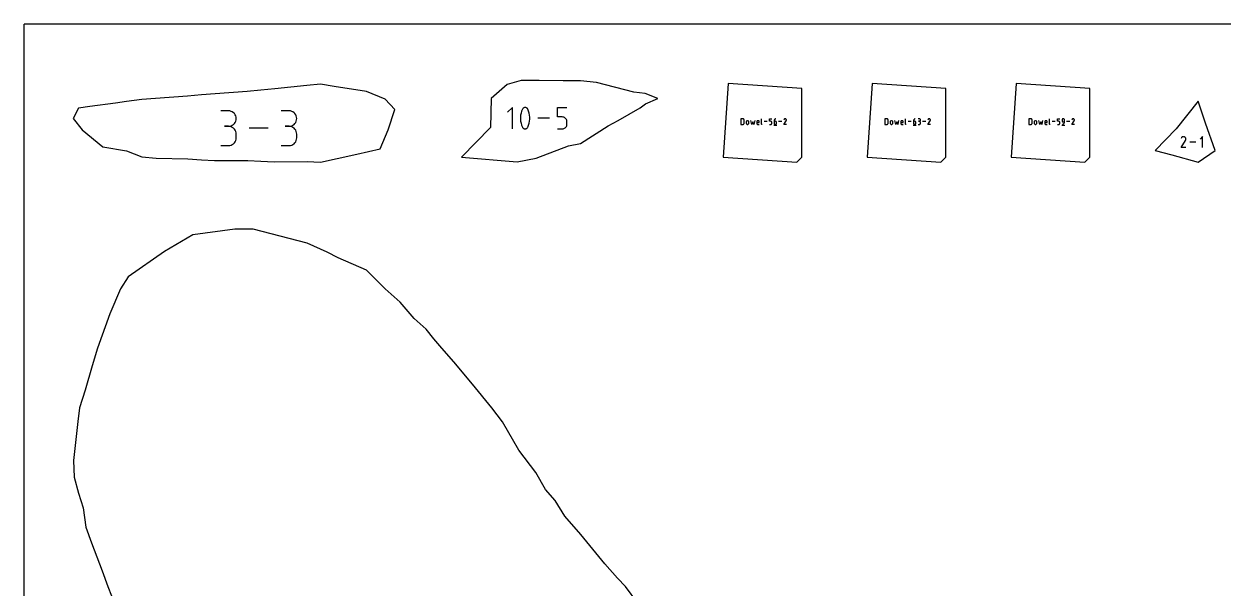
# Model space of a CAD drawing. Extents: x 0 to 12, y 0 to 12.
# Drawn here: x 0 to 2.292, y 10.921 to 12 of the extents above; entities that cross this region are included whole.
import ezdxf

# ---------------------------------------------------------------- set-up
doc = ezdxf.new("R2010")
doc.units = 0

msp = doc.modelspace()

# ---------------------------------------------------------------- linework, layer by layer
at = {"layer": 'annotation', "color": 1}
for p, q in [((0.390419, 11.83411), (0.375659, 11.83411)), ((0.393074, 11.833872), (0.390419, 11.83411)), ((0.395572, 11.833185), (0.393074, 11.833872)), ((0.397872, 11.832092), (0.395572, 11.833185)), ((0.399932, 11.830635), (0.397872, 11.832092)), ((0.40171, 11.828857), (0.399932, 11.830635)), ((0.403166, 11.826799), (0.40171, 11.828857)), ((0.404257, 11.824503), (0.403166, 11.826799)), ((0.506138, 11.83411), (0.491378, 11.83411)), ((0.508793, 11.833872), (0.506138, 11.83411)), ((0.511291, 11.833185), (0.508793, 11.833872)), ((0.513591, 11.832092), (0.511291, 11.833185)), ((0.515651, 11.830635), (0.513591, 11.832092)), ((0.517429, 11.828857), (0.515651, 11.830635)), ((0.518885, 11.826799), (0.517429, 11.828857)), ((0.519976, 11.824503), (0.518885, 11.826799)), ((0.932714, 11.840574), (0.923652, 11.83151)), ((0.932714, 11.799811), (0.932714, 11.840574)), ((0.948392, 11.826033), (0.948002, 11.82213)), ((0.949173, 11.829891), (0.948392, 11.826033)), ((0.950345, 11.833672), (0.949173, 11.829891)), ((0.951908, 11.837347), (0.950345, 11.833672)), ((0.952434, 11.838222), (0.951908, 11.837347)), ((0.951908, 11.837347), (0.951908, 11.837347)), ((0.95309, 11.838967), (0.952434, 11.838222)), ((0.953854, 11.839576), (0.95309, 11.838967)), ((0.954703, 11.840042), (0.953854, 11.839576)), ((0.955618, 11.840356), (0.954703, 11.840042)), ((0.956575, 11.840512), (0.955618, 11.840356)), ((0.957553, 11.840503), (0.956575, 11.840512)), ((0.95853, 11.840321), (0.957553, 11.840503)), ((0.959485, 11.839959), (0.95853, 11.840321)), ((0.95985, 11.839767), (0.959485, 11.839959)), ((0.959485, 11.839959), (0.959485, 11.839959)), ((0.960201, 11.839546), (0.95985, 11.839767)), ((0.960536, 11.839299), (0.960201, 11.839546)), ((0.960852, 11.839026), (0.960536, 11.839299)), ((0.961148, 11.838731), (0.960852, 11.839026)), ((0.961423, 11.838413), (0.961148, 11.838731)), ((0.961674, 11.838076), (0.961423, 11.838413)), ((0.9619, 11.837721), (0.961674, 11.838076)), ((0.9621, 11.837349), (0.9619, 11.837721)), ((0.96367, 11.833667), (0.9621, 11.837349)), ((0.9621, 11.837349), (0.9621, 11.837349)), ((0.964848, 11.82988), (0.96367, 11.833667)), ((0.965633, 11.826019), (0.964848, 11.82988)), ((0.966025, 11.822113), (0.965633, 11.826019)), ((1.018883, 11.822422), (1.018883, 11.840574)), ((1.018883, 11.840574), (1.036987, 11.840574)), ((0.390419, 11.804589), (0.383028, 11.804589)), ((0.383028, 11.804589), (0.390419, 11.804589)), ((0.390419, 11.804589), (0.393074, 11.804827)), ((0.393074, 11.80435), (0.390419, 11.804589)), ((0.390419, 11.804589), (0.390419, 11.804589)), ((0.393074, 11.804827), (0.395572, 11.805514)), ((0.395572, 11.803664), (0.393074, 11.80435)), ((0.395572, 11.805514), (0.397872, 11.806608)), ((0.397872, 11.802571), (0.395572, 11.803664)), ((0.397872, 11.806608), (0.399932, 11.808067)), ((0.399932, 11.801114), (0.397872, 11.802571)), ((0.399932, 11.808067), (0.40171, 11.809849)), ((0.40171, 11.809849), (0.403166, 11.811912)), ((0.403166, 11.811912), (0.404257, 11.814215)), ((0.404942, 11.822013), (0.404257, 11.824503)), ((0.404257, 11.814215), (0.404942, 11.816715)), ((0.40518, 11.81937), (0.404942, 11.822013)), ((0.404942, 11.816715), (0.40518, 11.81937)), ((0.40518, 11.81937), (0.40518, 11.81937)), ((0.506138, 11.804589), (0.498748, 11.804589)), ((0.498748, 11.804589), (0.506138, 11.804589)), ((0.506138, 11.804589), (0.508793, 11.804827)), ((0.508793, 11.80435), (0.506138, 11.804589)), ((0.506138, 11.804589), (0.506138, 11.804589)), ((0.508793, 11.804827), (0.511291, 11.805514)), ((0.511291, 11.803664), (0.508793, 11.80435)), ((0.511291, 11.805514), (0.513591, 11.806608)), ((0.513591, 11.802571), (0.511291, 11.803664)), ((0.513591, 11.806608), (0.515651, 11.808067)), ((0.515651, 11.801114), (0.513591, 11.802571)), ((0.515651, 11.808067), (0.517429, 11.809849)), ((0.517429, 11.809849), (0.518885, 11.811912)), ((0.518885, 11.811912), (0.519976, 11.814215)), ((0.520661, 11.822013), (0.519976, 11.824503)), ((0.519976, 11.814215), (0.520661, 11.816715)), ((0.520899, 11.81937), (0.520661, 11.822013)), ((0.520661, 11.816715), (0.520899, 11.81937)), ((0.520899, 11.81937), (0.520899, 11.81937)), ((0.948002, 11.82213), (0.948002, 11.81821)), ((0.948002, 11.81821), (0.948392, 11.814304)), ((0.948392, 11.814304), (0.949173, 11.810442)), ((0.949173, 11.810442), (0.950345, 11.806655)), ((0.950345, 11.806655), (0.951908, 11.802972)), ((0.951908, 11.802972), (0.951908, 11.802972)), ((0.951908, 11.802972), (0.952107, 11.802601)), ((0.952107, 11.802601), (0.952332, 11.802247)), ((0.961574, 11.802104), (0.9621, 11.802974)), ((0.9621, 11.802974), (0.96367, 11.80665)), ((0.9621, 11.802974), (0.9621, 11.802974)), ((0.96367, 11.80665), (0.964848, 11.810431)), ((0.964848, 11.810431), (0.965633, 11.814289)), ((0.965633, 11.814289), (0.966025, 11.818193)), ((0.966025, 11.818193), (0.966025, 11.822113)), ((1.003601, 11.820193), (0.981312, 11.820193)), ((1.027935, 11.822422), (1.018883, 11.822422)), ((1.02956, 11.822277), (1.027935, 11.822422)), ((1.031091, 11.821858), (1.02956, 11.822277)), ((1.0325, 11.82119), (1.031091, 11.821858)), ((1.033764, 11.8203), (1.0325, 11.82119)), ((1.033763, 11.801943), (1.034855, 11.803036)), ((1.034856, 11.819211), (1.033764, 11.8203)), ((1.034855, 11.803036), (1.035749, 11.804301)), ((1.035749, 11.81795), (1.034856, 11.819211)), ((1.03642, 11.816541), (1.035749, 11.81795)), ((1.035749, 11.804301), (1.036419, 11.805712)), ((1.036419, 11.805712), (1.036841, 11.807245)), ((1.036841, 11.81501), (1.03642, 11.816541)), ((1.036987, 11.813383), (1.036841, 11.81501)), ((1.036841, 11.807245), (1.036987, 11.808873)), ((1.036987, 11.808873), (1.036987, 11.813383)), ((1.036987, 11.813383), (1.036987, 11.813383)), ((1.372914, 11.819043), (1.369312, 11.819043)), ((1.369312, 11.819043), (1.369312, 11.808242)), ((1.369312, 11.808249), (1.372914, 11.808249)), ((1.369312, 11.808242), (1.369312, 11.808249)), ((1.373344, 11.819004), (1.372914, 11.819043)), ((1.372914, 11.808249), (1.373344, 11.808288)), ((1.372914, 11.808249), (1.372914, 11.808249)), ((1.373749, 11.818893), (1.373344, 11.819004)), ((1.373344, 11.808288), (1.373749, 11.808399)), ((1.374122, 11.818715), (1.373749, 11.818893)), ((1.373749, 11.808399), (1.374122, 11.808577)), ((1.374456, 11.818478), (1.374122, 11.818715)), ((1.374122, 11.808577), (1.374456, 11.808814)), ((1.374745, 11.818188), (1.374456, 11.818478)), ((1.374456, 11.808814), (1.374745, 11.809103)), ((1.374982, 11.817853), (1.374745, 11.818188)), ((1.374745, 11.809103), (1.374982, 11.809438)), ((1.375159, 11.817479), (1.374982, 11.817853)), ((1.374982, 11.809438), (1.375159, 11.809812)), ((1.375271, 11.817073), (1.375159, 11.817479)), ((1.375159, 11.809812), (1.375271, 11.810219)), ((1.37531, 11.816641), (1.375271, 11.817073)), ((1.375271, 11.810219), (1.37531, 11.81065)), ((1.37531, 11.81065), (1.37531, 11.816641)), ((1.37531, 11.816641), (1.37531, 11.816641)), ((1.379398, 11.81347), (1.37936, 11.813039)), ((1.37936, 11.813039), (1.37936, 11.810644)), ((1.37936, 11.810644), (1.37936, 11.810644)), ((1.37936, 11.810644), (1.379398, 11.810212)), ((1.37951, 11.813876), (1.379398, 11.81347)), ((1.379398, 11.810212), (1.37951, 11.809806)), ((1.379688, 11.814249), (1.37951, 11.813876)), ((1.37951, 11.809806), (1.379688, 11.809432)), ((1.379925, 11.814583), (1.379688, 11.814249)), ((1.379688, 11.809432), (1.379925, 11.809097)), ((1.380214, 11.814872), (1.379925, 11.814583)), ((1.379925, 11.809097), (1.380214, 11.808807)), ((1.380549, 11.815108), (1.380214, 11.814872)), ((1.380214, 11.808807), (1.380549, 11.80857)), ((1.380924, 11.815285), (1.380549, 11.815108)), ((1.380549, 11.80857), (1.380924, 11.808392)), ((1.38133, 11.815396), (1.380924, 11.815285)), ((1.380924, 11.808392), (1.38133, 11.808281)), ((1.381762, 11.815434), (1.38133, 11.815396)), ((1.38133, 11.808281), (1.381762, 11.808242)), ((1.382193, 11.815396), (1.381762, 11.815434)), ((1.381762, 11.815434), (1.381762, 11.815434)), ((1.381762, 11.808242), (1.382193, 11.808281)), ((1.381762, 11.808242), (1.381762, 11.808242)), ((1.382599, 11.815285), (1.382193, 11.815396)), ((1.382193, 11.808281), (1.382599, 11.808392)), ((1.382973, 11.815108), (1.382599, 11.815285)), ((1.382599, 11.808392), (1.382973, 11.80857)), ((1.383308, 11.814872), (1.382973, 11.815108)), ((1.382973, 11.80857), (1.383308, 11.808807)), ((1.383598, 11.814583), (1.383308, 11.814872)), ((1.383308, 11.808807), (1.383598, 11.809097)), ((1.383835, 11.814249), (1.383598, 11.814583)), ((1.383598, 11.809097), (1.383835, 11.809432)), ((1.384012, 11.813876), (1.383835, 11.814249)), ((1.383835, 11.809432), (1.384012, 11.809806)), ((1.384124, 11.81347), (1.384012, 11.813876)), ((1.384012, 11.809806), (1.384124, 11.810212)), ((1.384163, 11.813039), (1.384124, 11.81347)), ((1.384124, 11.810212), (1.384163, 11.810644)), ((1.384163, 11.810644), (1.384163, 11.813039)), ((1.384163, 11.813039), (1.384163, 11.813039)), ((1.390018, 11.808242), (1.388213, 11.815434)), ((1.391816, 11.813039), (1.390018, 11.808242)), ((1.393614, 11.808242), (1.391816, 11.813039)), ((1.395418, 11.815434), (1.393614, 11.808242)), ((1.399508, 11.813479), (1.399469, 11.813048)), ((1.399469, 11.813048), (1.399469, 11.81005)), ((1.399469, 11.811845), (1.404266, 11.811845)), ((1.399469, 11.81005), (1.399469, 11.81005)), ((1.399469, 11.81005), (1.399498, 11.809724)), ((1.399498, 11.809724), (1.399582, 11.809418)), ((1.399619, 11.813884), (1.399508, 11.813479)), ((1.399582, 11.809418), (1.399715, 11.809136)), ((1.399797, 11.814258), (1.399619, 11.813884)), ((1.399715, 11.809136), (1.399893, 11.808884)), ((1.400034, 11.814593), (1.399797, 11.814258)), ((1.399893, 11.808884), (1.40011, 11.808666)), ((1.400323, 11.814882), (1.400034, 11.814593)), ((1.40011, 11.808666), (1.400361, 11.808488)), ((1.400658, 11.815119), (1.400323, 11.814882)), ((1.400361, 11.808488), (1.400642, 11.808355)), ((1.400642, 11.808355), (1.400946, 11.808271)), ((1.401032, 11.815296), (1.400658, 11.815119)), ((1.400946, 11.808271), (1.40127, 11.808242)), ((1.401437, 11.815408), (1.401032, 11.815296)), ((1.40127, 11.808242), (1.404265, 11.808242)), ((1.401867, 11.815447), (1.401437, 11.815408)), ((1.402299, 11.815408), (1.401867, 11.815447)), ((1.401867, 11.815447), (1.401867, 11.815447)), ((1.402705, 11.815296), (1.402299, 11.815408)), ((1.403078, 11.815119), (1.402705, 11.815296)), ((1.403413, 11.814882), (1.403078, 11.815119)), ((1.403702, 11.814593), (1.403413, 11.814882)), ((1.403939, 11.814258), (1.403702, 11.814593)), ((1.404116, 11.813884), (1.403939, 11.814258)), ((1.404227, 11.813479), (1.404116, 11.813884)), ((1.404266, 11.813048), (1.404227, 11.813479)), ((1.404266, 11.811845), (1.404266, 11.813048)), ((1.404266, 11.813048), (1.404266, 11.813048)), ((1.408316, 11.809448), (1.408316, 11.819052)), ((1.408335, 11.80923), (1.408316, 11.809448)), ((1.408391, 11.809026), (1.408335, 11.80923)), ((1.40848, 11.808837), (1.408391, 11.809026)), ((1.408599, 11.808669), (1.40848, 11.808837)), ((1.408745, 11.808523), (1.408599, 11.808669)), ((1.408913, 11.808405), (1.408745, 11.808523)), ((1.409101, 11.808316), (1.408913, 11.808405)), ((1.409306, 11.80826), (1.409101, 11.808316)), ((1.409524, 11.80824), (1.409306, 11.80826)), ((1.409524, 11.80824), (1.409524, 11.80824)), ((1.419481, 11.813643), (1.413576, 11.813643)), ((1.423531, 11.814233), (1.423531, 11.819043)), ((1.423531, 11.819043), (1.428328, 11.819043)), ((1.425929, 11.814233), (1.423531, 11.814233)), ((1.423531, 11.808242), (1.425929, 11.808242)), ((1.42636, 11.814195), (1.425929, 11.814233)), ((1.425929, 11.808242), (1.42636, 11.808281)), ((1.425929, 11.808242), (1.425929, 11.808242)), ((1.426765, 11.814084), (1.42636, 11.814195)), ((1.42636, 11.808281), (1.426765, 11.808392)), ((1.427139, 11.813907), (1.426765, 11.814084)), ((1.426765, 11.808392), (1.427139, 11.80857)), ((1.427474, 11.813671), (1.427139, 11.813907)), ((1.427139, 11.80857), (1.427474, 11.808807)), ((1.427763, 11.813382), (1.427474, 11.813671)), ((1.427474, 11.808807), (1.427763, 11.809096)), ((1.428, 11.813048), (1.427763, 11.813382)), ((1.427763, 11.809096), (1.428, 11.809432)), ((1.428178, 11.812675), (1.428, 11.813048)), ((1.428, 11.809432), (1.428177, 11.809806)), ((1.428177, 11.809806), (1.428289, 11.810212)), ((1.428289, 11.812269), (1.428178, 11.812675)), ((1.428328, 11.811838), (1.428289, 11.812269)), ((1.428289, 11.810212), (1.428328, 11.810643)), ((1.428328, 11.810643), (1.428328, 11.811838)), ((1.428328, 11.811838), (1.428328, 11.811838)), ((1.432078, 11.806892), (1.437478, 11.806892)), ((1.432431, 11.814963), (1.432378, 11.814233)), ((1.432378, 11.814233), (1.432378, 11.810643)), ((1.434777, 11.814233), (1.432378, 11.814233)), ((1.432378, 11.810643), (1.432378, 11.810643)), ((1.432378, 11.810643), (1.432417, 11.810212)), ((1.432417, 11.810212), (1.432529, 11.809806)), ((1.432586, 11.815665), (1.432431, 11.814963)), ((1.432529, 11.809806), (1.432706, 11.809432)), ((1.432837, 11.816329), (1.432586, 11.815665)), ((1.432706, 11.809432), (1.432943, 11.809096)), ((1.433176, 11.816947), (1.432837, 11.816329)), ((1.432943, 11.809096), (1.433232, 11.808807)), ((1.433598, 11.81751), (1.433176, 11.816947)), ((1.433232, 11.808807), (1.433567, 11.80857)), ((1.433567, 11.80857), (1.433941, 11.808392)), ((1.434096, 11.818011), (1.433598, 11.81751)), ((1.433941, 11.808392), (1.434346, 11.808281)), ((1.434663, 11.818438), (1.434096, 11.818011)), ((1.434346, 11.808281), (1.434777, 11.808242)), ((1.435294, 11.818786), (1.434663, 11.818438)), ((1.435208, 11.814195), (1.434777, 11.814233)), ((1.434777, 11.808242), (1.435208, 11.808281)), ((1.434777, 11.808242), (1.434777, 11.808242)), ((1.435614, 11.814084), (1.435208, 11.814195)), ((1.435208, 11.808281), (1.435614, 11.808392)), ((1.435981, 11.819043), (1.435294, 11.818786)), ((1.435988, 11.813907), (1.435614, 11.814084)), ((1.435614, 11.808392), (1.435988, 11.80857)), ((1.435981, 11.819043), (1.435981, 11.819043)), ((1.436322, 11.813671), (1.435988, 11.813907)), ((1.435988, 11.80857), (1.436322, 11.808807)), ((1.436611, 11.813382), (1.436322, 11.813671)), ((1.436322, 11.808807), (1.436611, 11.809096)), ((1.436848, 11.813048), (1.436611, 11.813382)), ((1.436611, 11.809096), (1.436848, 11.809432)), ((1.437025, 11.812675), (1.436848, 11.813048)), ((1.436848, 11.809432), (1.437025, 11.809806)), ((1.437137, 11.812269), (1.437025, 11.812675)), ((1.437025, 11.809806), (1.437137, 11.810212)), ((1.437175, 11.811838), (1.437137, 11.812269)), ((1.437137, 11.810212), (1.437175, 11.810643)), ((1.437175, 11.810643), (1.437175, 11.811838)), ((1.437175, 11.811838), (1.437175, 11.811838)), ((1.447132, 11.813643), (1.441227, 11.813643)), ((1.451183, 11.808242), (1.455615, 11.815378)), ((1.45598, 11.808242), (1.451183, 11.808242)), ((1.451504, 11.817842), (1.451189, 11.817238)), ((1.451754, 11.818197), (1.451504, 11.817842)), ((1.452054, 11.818492), (1.451754, 11.818197)), ((1.452395, 11.818727), (1.452054, 11.818492)), ((1.452767, 11.818899), (1.452395, 11.818727)), ((1.453162, 11.819005), (1.452767, 11.818899)), ((1.453571, 11.819043), (1.453162, 11.819005)), ((1.453983, 11.81901), (1.453571, 11.819043)), ((1.454391, 11.818905), (1.453983, 11.81901)), ((1.454786, 11.818725), (1.454391, 11.818905)), ((1.455138, 11.818474), (1.454786, 11.818725)), ((1.454786, 11.818725), (1.454786, 11.818725)), ((1.455433, 11.818174), (1.455138, 11.818474)), ((1.455667, 11.817833), (1.455433, 11.818174)), ((1.455615, 11.815378), (1.455621, 11.815384)), ((1.455615, 11.815378), (1.455615, 11.815378)), ((1.455621, 11.815384), (1.455626, 11.815391)), ((1.455626, 11.815391), (1.455631, 11.815398)), ((1.455631, 11.815398), (1.455635, 11.815405)), ((1.455635, 11.815405), (1.45564, 11.815412)), ((1.45564, 11.815412), (1.455644, 11.815419)), ((1.455644, 11.815419), (1.455649, 11.815427)), ((1.455649, 11.815427), (1.455653, 11.815435)), ((1.455653, 11.815435), (1.455658, 11.815444)), ((1.455658, 11.815444), (1.455841, 11.815837)), ((1.455658, 11.815444), (1.455658, 11.815444)), ((1.455838, 11.81746), (1.455667, 11.817833)), ((1.455944, 11.817065), (1.455838, 11.81746)), ((1.455841, 11.815837), (1.455948, 11.816244)), ((1.455981, 11.816656), (1.455944, 11.817065)), ((1.455948, 11.816244), (1.455981, 11.816656)), ((1.647914, 11.819043), (1.644312, 11.819043)), ((1.644312, 11.819043), (1.644312, 11.808242)), ((1.644312, 11.808249), (1.647914, 11.808249)), ((1.644312, 11.808242), (1.644312, 11.808249)), ((1.648344, 11.819004), (1.647914, 11.819043)), ((1.647914, 11.808249), (1.648344, 11.808288)), ((1.647914, 11.808249), (1.647914, 11.808249)), ((1.648749, 11.818893), (1.648344, 11.819004)), ((1.648344, 11.808288), (1.648749, 11.808399)), ((1.649122, 11.818715), (1.648749, 11.818893)), ((1.648749, 11.808399), (1.649122, 11.808577)), ((1.649456, 11.818478), (1.649122, 11.818715)), ((1.649122, 11.808577), (1.649456, 11.808814)), ((1.649745, 11.818188), (1.649456, 11.818478)), ((1.649456, 11.808814), (1.649745, 11.809103)), ((1.649982, 11.817853), (1.649745, 11.818188)), ((1.649745, 11.809103), (1.649982, 11.809438)), ((1.650159, 11.817479), (1.649982, 11.817853)), ((1.649982, 11.809438), (1.650159, 11.809812)), ((1.650271, 11.817073), (1.650159, 11.817479)), ((1.650159, 11.809812), (1.650271, 11.810219)), ((1.65031, 11.816641), (1.650271, 11.817073)), ((1.650271, 11.810219), (1.65031, 11.81065)), ((1.65031, 11.81065), (1.65031, 11.816641)), ((1.65031, 11.816641), (1.65031, 11.816641)), ((1.654398, 11.81347), (1.65436, 11.813039)), ((1.65436, 11.813039), (1.65436, 11.810644)), ((1.65436, 11.810644), (1.65436, 11.810644)), ((1.65436, 11.810644), (1.654398, 11.810212)), ((1.65451, 11.813876), (1.654398, 11.81347)), ((1.654398, 11.810212), (1.65451, 11.809806)), ((1.654688, 11.814249), (1.65451, 11.813876)), ((1.65451, 11.809806), (1.654688, 11.809432)), ((1.654925, 11.814583), (1.654688, 11.814249)), ((1.654688, 11.809432), (1.654925, 11.809097)), ((1.655214, 11.814872), (1.654925, 11.814583)), ((1.654925, 11.809097), (1.655214, 11.808807)), ((1.655549, 11.815108), (1.655214, 11.814872)), ((1.655214, 11.808807), (1.655549, 11.80857)), ((1.655924, 11.815285), (1.655549, 11.815108)), ((1.655549, 11.80857), (1.655924, 11.808392)), ((1.65633, 11.815396), (1.655924, 11.815285)), ((1.655924, 11.808392), (1.65633, 11.808281)), ((1.656762, 11.815434), (1.65633, 11.815396)), ((1.65633, 11.808281), (1.656762, 11.808242)), ((1.657193, 11.815396), (1.656762, 11.815434)), ((1.656762, 11.815434), (1.656762, 11.815434)), ((1.656762, 11.808242), (1.657193, 11.808281)), ((1.656762, 11.808242), (1.656762, 11.808242)), ((1.657599, 11.815285), (1.657193, 11.815396)), ((1.657193, 11.808281), (1.657599, 11.808392)), ((1.657973, 11.815108), (1.657599, 11.815285)), ((1.657599, 11.808392), (1.657973, 11.80857)), ((1.658308, 11.814872), (1.657973, 11.815108)), ((1.657973, 11.80857), (1.658308, 11.808807)), ((1.658598, 11.814583), (1.658308, 11.814872)), ((1.658308, 11.808807), (1.658598, 11.809097)), ((1.658835, 11.814249), (1.658598, 11.814583)), ((1.658598, 11.809097), (1.658835, 11.809432)), ((1.659012, 11.813876), (1.658835, 11.814249)), ((1.658835, 11.809432), (1.659012, 11.809806)), ((1.659124, 11.81347), (1.659012, 11.813876)), ((1.659012, 11.809806), (1.659124, 11.810212)), ((1.659163, 11.813039), (1.659124, 11.81347)), ((1.659124, 11.810212), (1.659163, 11.810644)), ((1.659163, 11.810644), (1.659163, 11.813039)), ((1.659163, 11.813039), (1.659163, 11.813039)), ((1.665018, 11.808242), (1.663213, 11.815434)), ((1.666816, 11.813039), (1.665018, 11.808242)), ((1.668614, 11.808242), (1.666816, 11.813039)), ((1.670418, 11.815434), (1.668614, 11.808242)), ((1.674508, 11.813479), (1.674469, 11.813048)), ((1.674469, 11.813048), (1.674469, 11.81005)), ((1.674469, 11.811845), (1.679266, 11.811845)), ((1.674469, 11.81005), (1.674469, 11.81005)), ((1.674469, 11.81005), (1.674498, 11.809724)), ((1.674498, 11.809724), (1.674582, 11.809418)), ((1.674619, 11.813884), (1.674508, 11.813479)), ((1.674582, 11.809418), (1.674715, 11.809136)), ((1.674797, 11.814258), (1.674619, 11.813884)), ((1.674715, 11.809136), (1.674893, 11.808884)), ((1.675034, 11.814593), (1.674797, 11.814258)), ((1.674893, 11.808884), (1.67511, 11.808666)), ((1.675323, 11.814882), (1.675034, 11.814593)), ((1.67511, 11.808666), (1.675361, 11.808488)), ((1.675658, 11.815119), (1.675323, 11.814882)), ((1.675361, 11.808488), (1.675642, 11.808355)), ((1.675642, 11.808355), (1.675946, 11.808271)), ((1.676032, 11.815296), (1.675658, 11.815119)), ((1.675946, 11.808271), (1.67627, 11.808242)), ((1.676437, 11.815408), (1.676032, 11.815296)), ((1.67627, 11.808242), (1.679265, 11.808242)), ((1.676867, 11.815447), (1.676437, 11.815408)), ((1.677299, 11.815408), (1.676867, 11.815447)), ((1.676867, 11.815447), (1.676867, 11.815447)), ((1.677705, 11.815296), (1.677299, 11.815408)), ((1.678078, 11.815119), (1.677705, 11.815296)), ((1.678413, 11.814882), (1.678078, 11.815119)), ((1.678702, 11.814593), (1.678413, 11.814882)), ((1.678939, 11.814258), (1.678702, 11.814593)), ((1.679116, 11.813884), (1.678939, 11.814258)), ((1.679227, 11.813479), (1.679116, 11.813884)), ((1.679266, 11.813048), (1.679227, 11.813479)), ((1.679266, 11.811845), (1.679266, 11.813048)), ((1.679266, 11.813048), (1.679266, 11.813048)), ((1.683316, 11.809448), (1.683316, 11.819052)), ((1.683335, 11.80923), (1.683316, 11.809448)), ((1.683391, 11.809026), (1.683335, 11.80923)), ((1.68348, 11.808837), (1.683391, 11.809026)), ((1.683599, 11.808669), (1.68348, 11.808837)), ((1.683745, 11.808523), (1.683599, 11.808669)), ((1.683913, 11.808405), (1.683745, 11.808523)), ((1.684101, 11.808316), (1.683913, 11.808405)), ((1.684306, 11.80826), (1.684101, 11.808316)), ((1.684524, 11.80824), (1.684306, 11.80826)), ((1.684524, 11.80824), (1.684524, 11.80824)), ((1.694481, 11.813643), (1.688576, 11.813643)), ((1.69823, 11.806892), (1.703631, 11.806892)), ((1.698584, 11.814963), (1.698531, 11.814233)), ((1.698531, 11.814233), (1.698531, 11.810643)), ((1.700929, 11.814233), (1.698531, 11.814233)), ((1.698531, 11.810643), (1.698531, 11.810643)), ((1.698531, 11.810643), (1.698569, 11.810212)), ((1.698569, 11.810212), (1.698681, 11.809806)), ((1.698739, 11.815665), (1.698584, 11.814963)), ((1.698681, 11.809806), (1.698859, 11.809432)), ((1.698989, 11.816329), (1.698739, 11.815665)), ((1.698859, 11.809432), (1.699096, 11.809096)), ((1.699329, 11.816947), (1.698989, 11.816329)), ((1.699096, 11.809096), (1.699385, 11.808807)), ((1.699751, 11.81751), (1.699329, 11.816947)), ((1.699385, 11.808807), (1.69972, 11.80857)), ((1.69972, 11.80857), (1.700093, 11.808392)), ((1.700249, 11.818011), (1.699751, 11.81751)), ((1.700093, 11.808392), (1.700499, 11.808281)), ((1.700816, 11.818438), (1.700249, 11.818011)), ((1.700499, 11.808281), (1.700929, 11.808242)), ((1.701446, 11.818786), (1.700816, 11.818438)), ((1.701361, 11.814195), (1.700929, 11.814233)), ((1.700929, 11.808242), (1.701361, 11.808281)), ((1.700929, 11.808242), (1.700929, 11.808242)), ((1.701767, 11.814084), (1.701361, 11.814195)), ((1.701361, 11.808281), (1.701767, 11.808392)), ((1.702134, 11.819043), (1.701446, 11.818786)), ((1.70214, 11.813907), (1.701767, 11.814084)), ((1.701767, 11.808392), (1.70214, 11.80857)), ((1.702134, 11.819043), (1.702134, 11.819043)), ((1.702475, 11.813671), (1.70214, 11.813907)), ((1.70214, 11.80857), (1.702475, 11.808807)), ((1.702764, 11.813382), (1.702475, 11.813671)), ((1.702475, 11.808807), (1.702764, 11.809096)), ((1.703001, 11.813048), (1.702764, 11.813382)), ((1.702764, 11.809096), (1.703001, 11.809432)), ((1.703178, 11.812675), (1.703001, 11.813048)), ((1.703001, 11.809432), (1.703178, 11.809806)), ((1.703289, 11.812269), (1.703178, 11.812675)), ((1.703178, 11.809806), (1.703289, 11.810212)), ((1.703328, 11.811838), (1.703289, 11.812269)), ((1.703289, 11.810212), (1.703328, 11.810643)), ((1.703328, 11.810643), (1.703328, 11.811838)), ((1.703328, 11.811838), (1.703328, 11.811838)), ((1.709777, 11.819031), (1.707378, 11.819031)), ((1.707378, 11.808242), (1.709777, 11.808242)), ((1.709777, 11.814234), (1.708576, 11.814234)), ((1.708576, 11.814234), (1.709777, 11.814234)), ((1.710208, 11.818992), (1.709777, 11.819031)), ((1.709777, 11.814234), (1.710208, 11.814272)), ((1.710208, 11.814195), (1.709777, 11.814234)), ((1.709777, 11.814234), (1.709777, 11.814234)), ((1.709777, 11.808242), (1.710208, 11.808281)), ((1.709777, 11.808242), (1.709777, 11.808242)), ((1.710614, 11.81888), (1.710208, 11.818992)), ((1.710208, 11.814272), (1.710614, 11.814384)), ((1.710614, 11.814083), (1.710208, 11.814195)), ((1.710208, 11.808281), (1.710614, 11.808393)), ((1.710988, 11.818703), (1.710614, 11.81888)), ((1.710614, 11.814384), (1.710988, 11.814562)), ((1.710988, 11.813906), (1.710614, 11.814083)), ((1.710614, 11.808393), (1.710988, 11.80857)), ((1.711322, 11.818466), (1.710988, 11.818703)), ((1.710988, 11.814562), (1.711322, 11.814799)), ((1.711322, 11.813669), (1.710988, 11.813906)), ((1.710988, 11.80857), (1.711322, 11.808807)), ((1.711611, 11.818177), (1.711322, 11.818466)), ((1.711322, 11.814799), (1.711611, 11.815088)), ((1.711611, 11.81338), (1.711322, 11.813669)), ((1.711322, 11.808807), (1.711611, 11.809096)), ((1.711848, 11.817843), (1.711611, 11.818177)), ((1.711611, 11.815088), (1.711848, 11.815424)), ((1.711848, 11.813046), (1.711611, 11.81338)), ((1.711611, 11.809096), (1.711848, 11.80943)), ((1.712025, 11.81747), (1.711848, 11.817843)), ((1.711848, 11.815424), (1.712025, 11.815798)), ((1.712025, 11.812673), (1.711848, 11.813046)), ((1.711848, 11.80943), (1.712025, 11.809803)), ((1.712137, 11.817065), (1.712025, 11.81747)), ((1.712025, 11.815798), (1.712137, 11.816204)), ((1.712137, 11.812268), (1.712025, 11.812673)), ((1.712025, 11.809803), (1.712137, 11.810208)), ((1.712175, 11.816636), (1.712137, 11.817065)), ((1.712137, 11.816204), (1.712175, 11.816636)), ((1.712175, 11.811838), (1.712137, 11.812268)), ((1.712137, 11.810208), (1.712175, 11.810638)), ((1.712175, 11.816636), (1.712175, 11.816636)), ((1.712175, 11.810638), (1.712175, 11.811838)), ((1.712175, 11.811838), (1.712175, 11.811838)), ((1.722132, 11.813643), (1.716227, 11.813643)), ((1.726183, 11.808242), (1.730615, 11.815378)), ((1.73098, 11.808242), (1.726183, 11.808242)), ((1.726504, 11.817842), (1.726189, 11.817238)), ((1.726754, 11.818197), (1.726504, 11.817842)), ((1.727054, 11.818492), (1.726754, 11.818197)), ((1.727395, 11.818727), (1.727054, 11.818492)), ((1.727767, 11.818899), (1.727395, 11.818727)), ((1.728162, 11.819005), (1.727767, 11.818899)), ((1.728571, 11.819043), (1.728162, 11.819005)), ((1.728983, 11.81901), (1.728571, 11.819043)), ((1.729391, 11.818905), (1.728983, 11.81901)), ((1.729786, 11.818725), (1.729391, 11.818905)), ((1.730138, 11.818474), (1.729786, 11.818725)), ((1.729786, 11.818725), (1.729786, 11.818725)), ((1.730433, 11.818174), (1.730138, 11.818474)), ((1.730667, 11.817833), (1.730433, 11.818174)), ((1.730615, 11.815378), (1.730621, 11.815384)), ((1.730615, 11.815378), (1.730615, 11.815378)), ((1.730621, 11.815384), (1.730626, 11.815391)), ((1.730626, 11.815391), (1.730631, 11.815398)), ((1.730631, 11.815398), (1.730635, 11.815405)), ((1.730635, 11.815405), (1.73064, 11.815412)), ((1.73064, 11.815412), (1.730644, 11.815419)), ((1.730644, 11.815419), (1.730649, 11.815427)), ((1.730649, 11.815427), (1.730653, 11.815435)), ((1.730653, 11.815435), (1.730658, 11.815444)), ((1.730658, 11.815444), (1.730841, 11.815837)), ((1.730658, 11.815444), (1.730658, 11.815444)), ((1.730838, 11.81746), (1.730667, 11.817833)), ((1.730944, 11.817065), (1.730838, 11.81746)), ((1.730841, 11.815837), (1.730948, 11.816244)), ((1.730981, 11.816656), (1.730944, 11.817065)), ((1.730948, 11.816244), (1.730981, 11.816656)), ((1.922914, 11.819043), (1.919312, 11.819043)), ((1.919312, 11.819043), (1.919312, 11.808242)), ((1.919312, 11.808249), (1.922914, 11.808249)), ((1.919312, 11.808242), (1.919312, 11.808249)), ((1.923344, 11.819004), (1.922914, 11.819043)), ((1.922914, 11.808249), (1.923344, 11.808288)), ((1.922914, 11.808249), (1.922914, 11.808249)), ((1.923749, 11.818893), (1.923344, 11.819004)), ((1.923344, 11.808288), (1.923749, 11.808399)), ((1.924122, 11.818715), (1.923749, 11.818893)), ((1.923749, 11.808399), (1.924122, 11.808577)), ((1.924456, 11.818478), (1.924122, 11.818715)), ((1.924122, 11.808577), (1.924456, 11.808814)), ((1.924745, 11.818188), (1.924456, 11.818478)), ((1.924456, 11.808814), (1.924745, 11.809103)), ((1.924982, 11.817853), (1.924745, 11.818188)), ((1.924745, 11.809103), (1.924982, 11.809438)), ((1.925159, 11.817479), (1.924982, 11.817853)), ((1.924982, 11.809438), (1.925159, 11.809812)), ((1.925271, 11.817073), (1.925159, 11.817479)), ((1.925159, 11.809812), (1.925271, 11.810219)), ((1.92531, 11.816641), (1.925271, 11.817073)), ((1.925271, 11.810219), (1.92531, 11.81065)), ((1.92531, 11.81065), (1.92531, 11.816641)), ((1.92531, 11.816641), (1.92531, 11.816641)), ((1.929398, 11.81347), (1.92936, 11.813039)), ((1.92936, 11.813039), (1.92936, 11.810644)), ((1.92936, 11.810644), (1.92936, 11.810644)), ((1.92936, 11.810644), (1.929398, 11.810212)), ((1.92951, 11.813876), (1.929398, 11.81347)), ((1.929398, 11.810212), (1.92951, 11.809806)), ((1.929688, 11.814249), (1.92951, 11.813876)), ((1.92951, 11.809806), (1.929688, 11.809432)), ((1.929925, 11.814583), (1.929688, 11.814249)), ((1.929688, 11.809432), (1.929925, 11.809097)), ((1.930214, 11.814872), (1.929925, 11.814583)), ((1.929925, 11.809097), (1.930214, 11.808807)), ((1.930549, 11.815108), (1.930214, 11.814872)), ((1.930214, 11.808807), (1.930549, 11.80857)), ((1.930924, 11.815285), (1.930549, 11.815108)), ((1.930549, 11.80857), (1.930924, 11.808392)), ((1.93133, 11.815396), (1.930924, 11.815285)), ((1.930924, 11.808392), (1.93133, 11.808281)), ((1.931762, 11.815434), (1.93133, 11.815396)), ((1.93133, 11.808281), (1.931762, 11.808242)), ((1.932193, 11.815396), (1.931762, 11.815434)), ((1.931762, 11.815434), (1.931762, 11.815434)), ((1.931762, 11.808242), (1.932193, 11.808281)), ((1.931762, 11.808242), (1.931762, 11.808242)), ((1.932599, 11.815285), (1.932193, 11.815396)), ((1.932193, 11.808281), (1.932599, 11.808392)), ((1.932973, 11.815108), (1.932599, 11.815285)), ((1.932599, 11.808392), (1.932973, 11.80857)), ((1.933308, 11.814872), (1.932973, 11.815108)), ((1.932973, 11.80857), (1.933308, 11.808807)), ((1.933598, 11.814583), (1.933308, 11.814872)), ((1.933308, 11.808807), (1.933598, 11.809097)), ((1.933835, 11.814249), (1.933598, 11.814583)), ((1.933598, 11.809097), (1.933835, 11.809432)), ((1.934012, 11.813876), (1.933835, 11.814249)), ((1.933835, 11.809432), (1.934012, 11.809806)), ((1.934124, 11.81347), (1.934012, 11.813876)), ((1.934012, 11.809806), (1.934124, 11.810212)), ((1.934163, 11.813039), (1.934124, 11.81347)), ((1.934124, 11.810212), (1.934163, 11.810644)), ((1.934163, 11.810644), (1.934163, 11.813039)), ((1.934163, 11.813039), (1.934163, 11.813039)), ((1.940018, 11.808242), (1.938213, 11.815434)), ((1.941816, 11.813039), (1.940018, 11.808242)), ((1.943614, 11.808242), (1.941816, 11.813039)), ((1.945418, 11.815434), (1.943614, 11.808242)), ((1.949508, 11.813479), (1.949469, 11.813048)), ((1.949469, 11.813048), (1.949469, 11.81005)), ((1.949469, 11.811845), (1.954266, 11.811845)), ((1.949469, 11.81005), (1.949469, 11.81005)), ((1.949469, 11.81005), (1.949498, 11.809724)), ((1.949498, 11.809724), (1.949582, 11.809418)), ((1.949619, 11.813884), (1.949508, 11.813479)), ((1.949582, 11.809418), (1.949715, 11.809136)), ((1.949797, 11.814258), (1.949619, 11.813884)), ((1.949715, 11.809136), (1.949893, 11.808884)), ((1.950034, 11.814593), (1.949797, 11.814258)), ((1.949893, 11.808884), (1.95011, 11.808666)), ((1.950323, 11.814882), (1.950034, 11.814593)), ((1.95011, 11.808666), (1.950361, 11.808488)), ((1.950658, 11.815119), (1.950323, 11.814882)), ((1.950361, 11.808488), (1.950642, 11.808355)), ((1.950642, 11.808355), (1.950946, 11.808271)), ((1.951032, 11.815296), (1.950658, 11.815119)), ((1.950946, 11.808271), (1.95127, 11.808242)), ((1.951437, 11.815408), (1.951032, 11.815296)), ((1.95127, 11.808242), (1.954265, 11.808242)), ((1.951867, 11.815447), (1.951437, 11.815408)), ((1.952299, 11.815408), (1.951867, 11.815447)), ((1.951867, 11.815447), (1.951867, 11.815447)), ((1.952705, 11.815296), (1.952299, 11.815408)), ((1.953078, 11.815119), (1.952705, 11.815296)), ((1.953413, 11.814882), (1.953078, 11.815119)), ((1.953702, 11.814593), (1.953413, 11.814882)), ((1.953939, 11.814258), (1.953702, 11.814593)), ((1.954116, 11.813884), (1.953939, 11.814258)), ((1.954227, 11.813479), (1.954116, 11.813884)), ((1.954266, 11.813048), (1.954227, 11.813479)), ((1.954266, 11.811845), (1.954266, 11.813048)), ((1.954266, 11.813048), (1.954266, 11.813048)), ((1.958316, 11.809448), (1.958316, 11.819052)), ((1.958335, 11.80923), (1.958316, 11.809448)), ((1.958391, 11.809026), (1.958335, 11.80923)), ((1.95848, 11.808837), (1.958391, 11.809026)), ((1.958599, 11.808669), (1.95848, 11.808837)), ((1.958745, 11.808523), (1.958599, 11.808669)), ((1.958913, 11.808405), (1.958745, 11.808523)), ((1.959101, 11.808316), (1.958913, 11.808405)), ((1.959306, 11.80826), (1.959101, 11.808316)), ((1.959524, 11.80824), (1.959306, 11.80826)), ((1.959524, 11.80824), (1.959524, 11.80824)), ((1.969481, 11.813643), (1.963576, 11.813643)), ((1.973531, 11.814233), (1.973531, 11.819043)), ((1.973531, 11.819043), (1.978328, 11.819043)), ((1.975929, 11.814233), (1.973531, 11.814233)), ((1.973531, 11.808242), (1.975929, 11.808242)), ((1.97636, 11.814195), (1.975929, 11.814233)), ((1.975929, 11.808242), (1.97636, 11.808281)), ((1.975929, 11.808242), (1.975929, 11.808242)), ((1.976765, 11.814084), (1.97636, 11.814195)), ((1.97636, 11.808281), (1.976765, 11.808392)), ((1.977139, 11.813907), (1.976765, 11.814084)), ((1.976765, 11.808392), (1.977139, 11.80857)), ((1.977474, 11.813671), (1.977139, 11.813907)), ((1.977139, 11.80857), (1.977474, 11.808807)), ((1.977763, 11.813382), (1.977474, 11.813671)), ((1.977474, 11.808807), (1.977763, 11.809096)), ((1.978, 11.813048), (1.977763, 11.813382)), ((1.977763, 11.809096), (1.978, 11.809432)), ((1.978178, 11.812675), (1.978, 11.813048)), ((1.978, 11.809432), (1.978177, 11.809806)), ((1.978177, 11.809806), (1.978289, 11.810212)), ((1.978289, 11.812269), (1.978178, 11.812675)), ((1.978328, 11.811838), (1.978289, 11.812269)), ((1.978289, 11.810212), (1.978328, 11.810643)), ((1.978328, 11.810643), (1.978328, 11.811838)), ((1.978328, 11.811838), (1.978328, 11.811838)), ((1.982078, 11.806892), (1.987478, 11.806892)), ((1.982416, 11.817073), (1.982377, 11.816641)), ((1.982377, 11.816641), (1.982377, 11.81544)), ((1.982377, 11.81544), (1.982377, 11.81544)), ((1.982377, 11.81544), (1.982416, 11.815009)), ((1.982528, 11.817479), (1.982416, 11.817073)), ((1.982416, 11.815009), (1.982528, 11.814603)), ((1.982706, 11.817853), (1.982528, 11.817479)), ((1.982528, 11.814603), (1.982706, 11.814229)), ((1.982942, 11.818188), (1.982706, 11.817853)), ((1.982706, 11.814229), (1.982942, 11.813893)), ((1.983232, 11.818478), (1.982942, 11.818188)), ((1.982942, 11.813893), (1.983232, 11.813604)), ((1.983567, 11.818715), (1.983232, 11.818478)), ((1.983232, 11.813604), (1.983567, 11.813367)), ((1.98394, 11.818893), (1.983567, 11.818715)), ((1.983567, 11.813367), (1.98394, 11.813189)), ((1.983576, 11.808242), (1.984262, 11.808498)), ((1.983576, 11.808242), (1.983576, 11.808242)), ((1.984346, 11.819004), (1.98394, 11.818893)), ((1.98394, 11.813189), (1.984346, 11.813078)), ((1.984262, 11.808498), (1.984891, 11.808843)), ((1.984776, 11.819043), (1.984346, 11.819004)), ((1.984346, 11.813078), (1.984776, 11.813039)), ((1.985207, 11.819004), (1.984776, 11.819043)), ((1.984776, 11.819043), (1.984776, 11.819043)), ((1.984776, 11.813039), (1.987175, 11.813039)), ((1.984891, 11.808843), (1.985458, 11.80927)), ((1.985613, 11.818893), (1.985207, 11.819004)), ((1.985458, 11.80927), (1.985955, 11.809769)), ((1.985987, 11.818715), (1.985613, 11.818893)), ((1.985955, 11.809769), (1.986377, 11.810331)), ((1.986322, 11.818478), (1.985987, 11.818715)), ((1.986611, 11.818188), (1.986322, 11.818478)), ((1.986377, 11.810331), (1.986716, 11.810948)), ((1.986847, 11.817853), (1.986611, 11.818188)), ((1.986716, 11.810948), (1.986966, 11.811611)), ((1.987025, 11.817479), (1.986847, 11.817853)), ((1.986966, 11.811611), (1.987121, 11.812311)), ((1.987136, 11.817073), (1.987025, 11.817479)), ((1.987121, 11.812311), (1.987175, 11.813039)), ((1.987175, 11.816641), (1.987136, 11.817073)), ((1.987175, 11.813039), (1.987175, 11.816641)), ((1.987175, 11.816641), (1.987175, 11.816641)), ((1.997132, 11.813643), (1.991227, 11.813643)), ((2.001183, 11.808242), (2.005615, 11.815378)), ((2.00598, 11.808242), (2.001183, 11.808242)), ((2.001504, 11.817842), (2.001189, 11.817238)), ((2.001754, 11.818197), (2.001504, 11.817842)), ((2.002054, 11.818492), (2.001754, 11.818197)), ((2.002395, 11.818727), (2.002054, 11.818492)), ((2.002767, 11.818899), (2.002395, 11.818727)), ((2.003162, 11.819005), (2.002767, 11.818899)), ((2.003571, 11.819043), (2.003162, 11.819005)), ((2.003983, 11.81901), (2.003571, 11.819043)), ((2.004391, 11.818905), (2.003983, 11.81901)), ((2.004786, 11.818725), (2.004391, 11.818905)), ((2.005138, 11.818474), (2.004786, 11.818725)), ((2.004786, 11.818725), (2.004786, 11.818725)), ((2.005433, 11.818174), (2.005138, 11.818474)), ((2.005667, 11.817833), (2.005433, 11.818174)), ((2.005615, 11.815378), (2.005621, 11.815384)), ((2.005615, 11.815378), (2.005615, 11.815378)), ((2.005621, 11.815384), (2.005626, 11.815391)), ((2.005626, 11.815391), (2.005631, 11.815398)), ((2.005631, 11.815398), (2.005635, 11.815405)), ((2.005635, 11.815405), (2.00564, 11.815412)), ((2.00564, 11.815412), (2.005644, 11.815419)), ((2.005644, 11.815419), (2.005649, 11.815427)), ((2.005649, 11.815427), (2.005653, 11.815435)), ((2.005653, 11.815435), (2.005658, 11.815444)), ((2.005658, 11.815444), (2.005841, 11.815837)), ((2.005658, 11.815444), (2.005658, 11.815444)), ((2.005838, 11.81746), (2.005667, 11.817833)), ((2.005944, 11.817065), (2.005838, 11.81746)), ((2.005841, 11.815837), (2.005948, 11.816244)), ((2.005981, 11.816656), (2.005944, 11.817065)), ((2.005948, 11.816244), (2.005981, 11.816656)), ((0.40171, 11.799335), (0.399932, 11.801114)), ((0.403166, 11.797277), (0.40171, 11.799335)), ((0.404257, 11.794982), (0.403166, 11.797277)), ((0.404942, 11.792492), (0.404257, 11.794982)), ((0.404257, 11.777323), (0.404942, 11.779814)), ((0.40518, 11.789849), (0.404942, 11.792492)), ((0.404942, 11.779814), (0.40518, 11.782458)), ((0.40518, 11.782458), (0.40518, 11.789849)), ((0.40518, 11.789849), (0.40518, 11.789849)), ((0.466458, 11.800952), (0.430113, 11.800952)), ((0.517429, 11.799335), (0.515651, 11.801114)), ((0.518885, 11.797277), (0.517429, 11.799335)), ((0.519976, 11.794982), (0.518885, 11.797277)), ((0.520661, 11.792492), (0.519976, 11.794982)), ((0.519976, 11.777323), (0.520661, 11.779814)), ((0.520899, 11.789849), (0.520661, 11.792492)), ((0.520661, 11.779814), (0.520899, 11.782458)), ((0.520899, 11.782458), (0.520899, 11.789849)), ((0.520899, 11.789849), (0.520899, 11.789849)), ((0.952332, 11.802247), (0.952581, 11.801912)), ((0.952581, 11.801912), (0.952855, 11.801597)), ((0.952855, 11.801597), (0.953151, 11.801302)), ((0.953151, 11.801302), (0.953469, 11.801028)), ((0.953469, 11.801028), (0.953808, 11.800778)), ((0.953808, 11.800778), (0.954168, 11.800551)), ((0.954168, 11.800551), (0.954546, 11.800349)), ((0.954546, 11.800349), (0.954546, 11.800349)), ((0.954546, 11.800349), (0.955493, 11.799995)), ((0.955493, 11.799995), (0.956465, 11.799819)), ((0.956465, 11.799819), (0.957439, 11.799814)), ((0.957439, 11.799814), (0.958393, 11.799973)), ((0.958393, 11.799973), (0.959306, 11.800289)), ((0.959306, 11.800289), (0.960155, 11.800754)), ((0.960155, 11.800754), (0.960918, 11.801361)), ((0.960918, 11.801361), (0.961574, 11.802104)), ((1.018883, 11.799811), (1.027935, 11.799811)), ((1.027935, 11.799811), (1.029559, 11.799957)), ((1.027935, 11.799811), (1.027935, 11.799811)), ((1.029559, 11.799957), (1.03109, 11.800379)), ((1.03109, 11.800379), (1.032499, 11.801049)), ((1.032499, 11.801049), (1.033763, 11.801943)), ((2.210265, 11.782533), (2.209655, 11.781364)), ((2.210749, 11.783219), (2.210265, 11.782533)), ((2.211329, 11.783792), (2.210749, 11.783219)), ((2.211988, 11.784247), (2.211329, 11.783792)), ((2.212709, 11.784579), (2.211988, 11.784247)), ((2.213474, 11.784784), (2.212709, 11.784579)), ((2.214264, 11.784857), (2.213474, 11.784784)), ((2.215063, 11.784794), (2.214264, 11.784857)), ((2.215853, 11.784591), (2.215063, 11.784794)), ((2.216616, 11.784241), (2.215853, 11.784591)), ((2.217298, 11.783757), (2.216616, 11.784241)), ((2.216616, 11.784241), (2.216616, 11.784241)), ((2.217868, 11.783176), (2.217298, 11.783757)), ((2.218322, 11.782515), (2.217868, 11.783176)), ((2.218653, 11.781794), (2.218322, 11.782515)), ((2.218858, 11.781029), (2.218653, 11.781794)), ((2.21893, 11.780238), (2.218858, 11.781029)), ((2.218866, 11.77944), (2.21893, 11.780238)), ((2.250689, 11.784858), (2.246041, 11.780209)), ((2.250689, 11.763951), (2.250689, 11.784858)), ((0.375659, 11.767718), (0.390419, 11.767718)), ((0.390419, 11.767718), (0.393074, 11.767957)), ((0.390419, 11.767718), (0.390419, 11.767718)), ((0.393074, 11.767957), (0.395572, 11.768643)), ((0.395572, 11.768643), (0.397872, 11.769735)), ((0.397872, 11.769735), (0.399932, 11.771192)), ((0.399932, 11.771192), (0.40171, 11.77297)), ((0.40171, 11.77297), (0.403166, 11.775028)), ((0.403166, 11.775028), (0.404257, 11.777323)), ((0.491378, 11.767718), (0.506138, 11.767718)), ((0.506138, 11.767718), (0.508793, 11.767957)), ((0.506138, 11.767718), (0.506138, 11.767718)), ((0.508793, 11.767957), (0.511291, 11.768643)), ((0.511291, 11.768643), (0.513591, 11.769735)), ((0.513591, 11.769735), (0.515651, 11.771192)), ((0.515651, 11.771192), (0.517429, 11.77297)), ((0.517429, 11.77297), (0.518885, 11.775028)), ((0.518885, 11.775028), (0.519976, 11.777323)), ((2.209642, 11.763951), (2.218222, 11.777763)), ((2.218927, 11.763951), (2.209642, 11.763951)), ((2.218222, 11.777763), (2.218232, 11.777776)), ((2.218222, 11.777763), (2.218222, 11.777763)), ((2.218232, 11.777776), (2.218242, 11.777789)), ((2.218242, 11.777789), (2.218251, 11.777802)), ((2.218251, 11.777802), (2.218261, 11.777815)), ((2.218261, 11.777815), (2.21827, 11.777829)), ((2.21827, 11.777829), (2.218278, 11.777843)), ((2.218278, 11.777843), (2.218287, 11.777858)), ((2.218287, 11.777858), (2.218296, 11.777874)), ((2.218296, 11.777874), (2.218304, 11.77789)), ((2.218304, 11.77789), (2.218659, 11.778651)), ((2.218304, 11.77789), (2.218304, 11.77789)), ((2.218659, 11.778651), (2.218866, 11.77944)), ((2.238202, 11.774404), (2.226771, 11.774404))]:
    msp.add_line(p, q, dxfattribs=at)
at = {"layer": 'boundary', "color": 5}
for p, q in [((0.426269, 11.87142), (0.365028, 11.866683)), ((0.452539, 11.873599), (0.426269, 11.87142)), ((0.478808, 11.875979), (0.452539, 11.873599)), ((0.540049, 11.882457), (0.478808, 11.875979)), ((0.566319, 11.884838), (0.540049, 11.882457)), ((0.592588, 11.88054), (0.566319, 11.884838)), ((0.65383, 11.870925), (0.592588, 11.88054)), ((0.922495, 11.884639), (0.892207, 11.857828)), ((0.949307, 11.892223), (0.922495, 11.884639)), ((0.983771, 11.892292), (0.949307, 11.892223)), ((1.02967, 11.891244), (0.983771, 11.892292)), ((1.063087, 11.891315), (1.02967, 11.891244)), ((1.093483, 11.888224), (1.063087, 11.891315)), ((1.164828, 11.869867), (1.093483, 11.888224)), ((1.344679, 11.886299), (1.335304, 11.745674)), ((1.485304, 11.876924), (1.344679, 11.886299)), ((1.485304, 11.745674), (1.485304, 11.876924)), ((1.619679, 11.886299), (1.610304, 11.745674)), ((1.760304, 11.876924), (1.619679, 11.886299)), ((1.760304, 11.745674), (1.760304, 11.876924)), ((1.894679, 11.886299), (1.885304, 11.745674)), ((2.035304, 11.876924), (1.894679, 11.886299)), ((2.035304, 11.745674), (2.035304, 11.876924)), ((0.174757, 11.848908), (0.12579, 11.84238)), ((0.195882, 11.852178), (0.174757, 11.848908)), ((0.224979, 11.855842), (0.195882, 11.852178)), ((0.251248, 11.857969), (0.224979, 11.855842)), ((0.312489, 11.862377), (0.251248, 11.857969)), ((0.338759, 11.864504), (0.312489, 11.862377)), ((0.365028, 11.866683), (0.338759, 11.864504)), ((0.689937, 11.856589), (0.65383, 11.870925)), ((0.707907, 11.836773), (0.689937, 11.856589)), ((0.892207, 11.857828), (0.890681, 11.802673)), ((1.186129, 11.86709), (1.164828, 11.869867)), ((1.210304, 11.857828), (1.186129, 11.86709)), ((1.187199, 11.847496), (1.210304, 11.857828)), ((2.242592, 11.852436), (2.20018, 11.799723)), ((2.25624, 11.810779), (2.242592, 11.852436)), ((0.103943, 11.83941), (0.093813, 11.819387)), ((0.12579, 11.84238), (0.103943, 11.83941)), ((0.69538, 11.797745), (0.707907, 11.836773)), ((1.135005, 11.815965), (1.176867, 11.839818)), ((1.176867, 11.839818), (1.187199, 11.847496)), ((0.093813, 11.819387), (0.111199, 11.79791)), ((0.890681, 11.802673), (0.835527, 11.745882)), ((1.063087, 11.772004), (1.115569, 11.805345)), ((1.115569, 11.805345), (1.135005, 11.815965)), ((2.274623, 11.758539), (2.25624, 11.810779)), ((0.111199, 11.79791), (0.150411, 11.765704)), ((0.680099, 11.761428), (0.69538, 11.797745)), ((2.20018, 11.799723), (2.160304, 11.758539)), ((0.150411, 11.765704), (0.195644, 11.757669)), ((0.195644, 11.757669), (0.224979, 11.746402)), ((0.635575, 11.751468), (0.680099, 11.761428)), ((0.977897, 11.744048), (1.039674, 11.76746)), ((1.039674, 11.76746), (1.063087, 11.772004)), ((2.160304, 11.758539), (2.192325, 11.749932)), ((2.242592, 11.736299), (2.274623, 11.758539)), ((0.224979, 11.746402), (0.25259, 11.744111)), ((0.25259, 11.744111), (0.313118, 11.742603)), ((0.313118, 11.742603), (0.338759, 11.740523)), ((0.338759, 11.740523), (0.363944, 11.739331)), ((0.363944, 11.739331), (0.427513, 11.739227)), ((0.427513, 11.739227), (0.452539, 11.738045)), ((0.452539, 11.738045), (0.477581, 11.737109)), ((0.477581, 11.737109), (0.541029, 11.737248)), ((0.541029, 11.737248), (0.566319, 11.736299)), ((0.566319, 11.736299), (0.598156, 11.743354)), ((0.598156, 11.743354), (0.635575, 11.751468)), ((0.835527, 11.745882), (0.94191, 11.73665)), ((0.94191, 11.73665), (0.977897, 11.744048)), ((1.335304, 11.745674), (1.475929, 11.736299)), ((1.475929, 11.736299), (1.485304, 11.745674)), ((1.610304, 11.745674), (1.750929, 11.736299)), ((1.750929, 11.736299), (1.760304, 11.745674)), ((1.885304, 11.745674), (2.025929, 11.736299)), ((2.025929, 11.736299), (2.035304, 11.745674)), ((2.192325, 11.749932), (2.242592, 11.736299)), ((0.322551, 11.597377), (0.268383, 11.565541)), ((0.402722, 11.60826), (0.322551, 11.597377)), ((0.437721, 11.60826), (0.402722, 11.60826)), ((0.540546, 11.581554), (0.437721, 11.60826)), ((0.579114, 11.564173), (0.540546, 11.581554)), ((0.268383, 11.565541), (0.199206, 11.517261)), ((0.599928, 11.553659), (0.579114, 11.564173)), ((0.654326, 11.530033), (0.599928, 11.553659)), ((0.671968, 11.512257), (0.654326, 11.530033)), ((0.199206, 11.517261), (0.184403, 11.49448)), ((0.689609, 11.49448), (0.671968, 11.512257)), ((0.184403, 11.49448), (0.164085, 11.446259)), ((0.718239, 11.468663), (0.689609, 11.49448)), ((0.744865, 11.437764), (0.718239, 11.468663)), ((0.164085, 11.446259), (0.14051, 11.3807)), ((0.768106, 11.41721), (0.744865, 11.437764)), ((0.78299, 11.398955), (0.768106, 11.41721)), ((0.797874, 11.3807), (0.78299, 11.398955)), ((0.14051, 11.3807), (0.129969, 11.347008)), ((0.820613, 11.354789), (0.797874, 11.3807)), ((0.129969, 11.347008), (0.116934, 11.300585)), ((0.856298, 11.312202), (0.820613, 11.354789)), ((0.116934, 11.300585), (0.106219, 11.26692)), ((0.893678, 11.26692), (0.856298, 11.312202)), ((0.106219, 11.26692), (0.102635, 11.241207)), ((0.913827, 11.240317), (0.893678, 11.26692)), ((0.102635, 11.241207), (0.094288, 11.166382)), ((0.945182, 11.186344), (0.913827, 11.240317)), ((0.977381, 11.143525), (0.945182, 11.186344)), ((0.094288, 11.166382), (0.095612, 11.134907)), ((0.995666, 11.110937), (0.977381, 11.143525)), ((0.095612, 11.134907), (0.10383, 11.104318)), ((0.10383, 11.104318), (0.112684, 11.076189)), ((1.014333, 11.090121), (0.995666, 11.110937)), ((0.112684, 11.076189), (0.118324, 11.03936)), ((1.03274, 11.060177), (1.014333, 11.090121)), ((1.063172, 11.025261), (1.03274, 11.060177)), ((0.118324, 11.03936), (0.129057, 11.008928)), ((1.109447, 10.96912), (1.063172, 11.025261)), ((0.129057, 11.008928), (0.149484, 10.956012)), ((0.149484, 10.956012), (0.160216, 10.92558)), ((1.133434, 10.941913), (1.109447, 10.96912)), ((1.148487, 10.92558), (1.133434, 10.941913)), ((0.160216, 10.92558), (0.174296, 10.890184)), ((1.171986, 10.894116), (1.148487, 10.92558))]:
    msp.add_line(p, q, dxfattribs=at)
at = {"layer": 'frame', "color": 5}
for p, q in [((12, 12), (0, 12)), ((0, 12), (0, 0))]:
    msp.add_line(p, q, dxfattribs=at)

doc.saveas('drawing.dxf')
